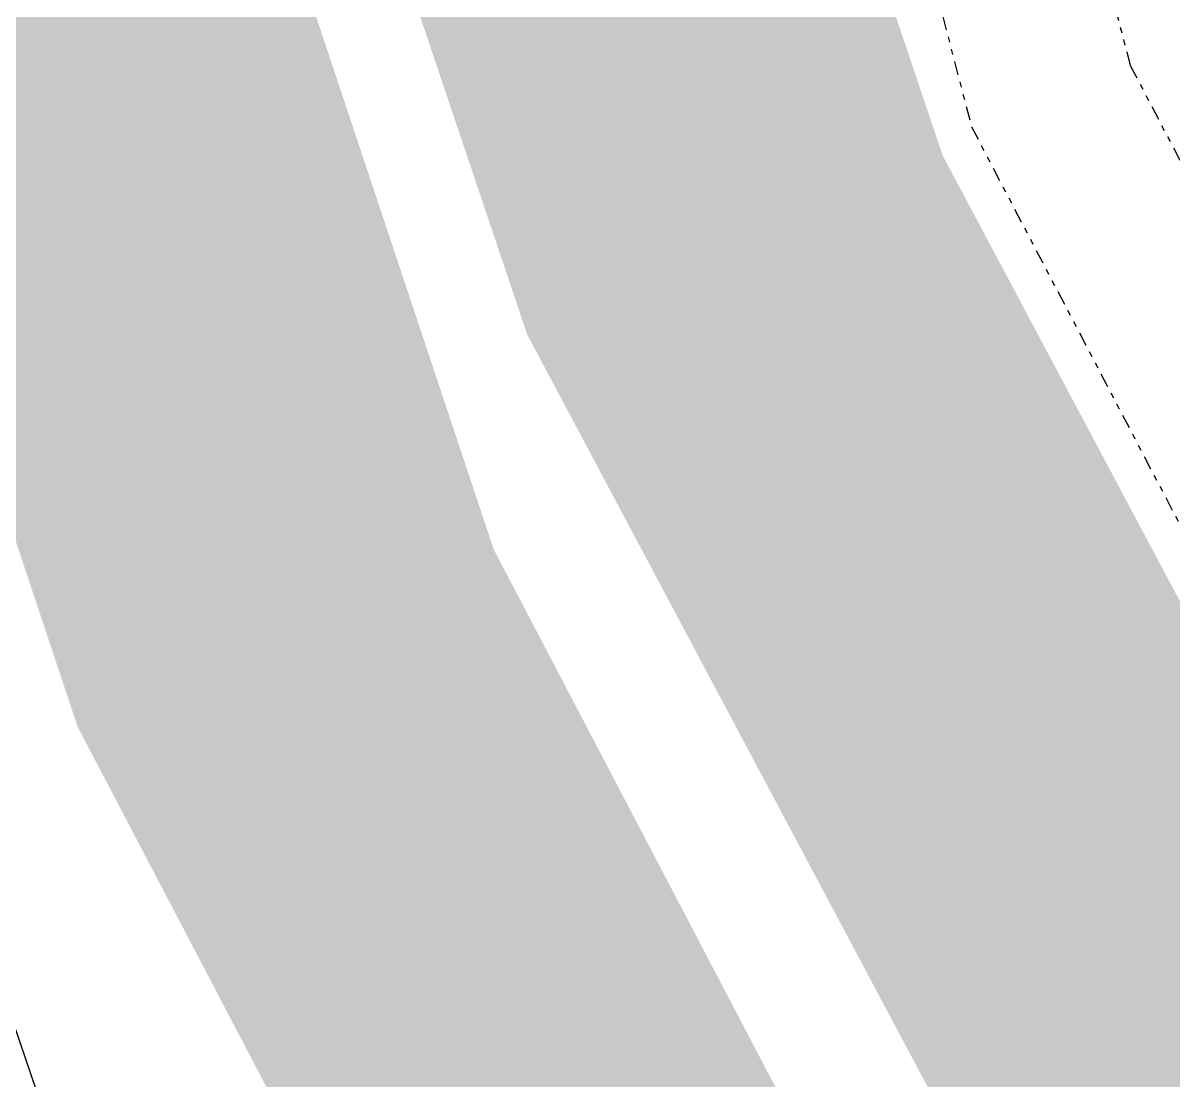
# Model space of a CAD drawing. Header units: feet. Extents: x 2175025 to 2179063, y 467811 to 470338.
# Drawn here: x 2176507.31 to 2176527.72, y 469492.83 to 469511.6 of the extents above; entities that cross this region are included whole.
import ezdxf

# ---------------------------------------------------------------- set-up
doc = ezdxf.new("R2010")
doc.units = ezdxf.units.FT
doc.header["$LTSCALE"] = 0.5
doc.header["$MEASUREMENT"] = 0
doc.linetypes.add('DIVIDE', pattern=[1.25, 0.5, -0.25, 0, -0.25, 0, -0.25])
doc.linetypes.add('HIDDEN', pattern=[0.375, 0.25, -0.125])
for name, color, linetype in [('LIMITS OF DISTURBANCE', 1, 'HIDDEN'), ('PC', 35, 'DIVIDE'), ('SILT FENCE', 200, 'CONTINUOUS'), ('wetlands_formatted', 70, 'CONTINUOUS')]:
    doc.layers.add(name, color=color, linetype=linetype)

msp = doc.modelspace()

# ---------------------------------------------------------------- hatches: boundary and pattern name
at = {"layer": 'wetlands_formatted', "ltscale": 200}
h = msp.add_hatch(dxfattribs=at)
h.set_pattern_fill('ANSI31', color=5, scale=80, style=0)
h.paths.add_polyline_path([(2176609.029, 469306.875), (2176564.475, 469314.621), (2176518.952, 469376.588), (2176465.681, 469463.729), (2176408.536, 469542.156), (2176331.05, 469663.185), (2176267.125, 469763.881), (2176265.188, 469780.34), (2176266.156, 469794.864), (2176273.905, 469802.61), (2176286.496, 469802.61), (2176304.899, 469790.991), (2176316.522, 469794.864), (2176331.05, 469781.309), (2176343.642, 469762.912), (2176346.547, 469750.325), (2176354.296, 469733.865), (2176364.95, 469700.946), (2176370.762, 469684.486), (2176385.29, 469654.47), (2176402.724, 469629.296), (2176424.033, 469607.027), (2176442.435, 469592.504), (2176454.058, 469579.917), (2176464.712, 469565.393), (2176474.398, 469556.679), (2176488.926, 469546.997), (2176500.549, 469513.109), (2176513.141, 469476.316), (2176539.292, 469422.095), (2176552.852, 469383.366), (2176564.475, 469359.16), (2176572.223, 469348.509), (2176581.909, 469348.509), (2176604.186, 469324.304)])

# ---------------------------------------------------------------- linework, layer by layer
at = {"layer": 'LIMITS OF DISTURBANCE', "ltscale": 200, "const_width": 8}
msp.add_lwpolyline([(2176494.471, 469553.172), (2176511.971, 469500.69), (2176596.878, 469338.708), (2176620.57, 469319.955), (2176613.054, 469303.408), (2176629.866, 469256.625), (2176650.766, 469262.984), (2176650.463, 469295.35), (2176659.931, 469302.37), (2176749.2, 469241.253), (2176742.453, 469160.749), (2176801.941, 469156.978), (2176804.348, 469338.405), (2176822.497, 469379.224), (2176799.811, 469431.707), (2176797.219, 469466.695), (2176806.128, 469689.946)], dxfattribs=at)
at = {"layer": 'PC', "color": 25}
for points, elevation in [([(2176439.99, 469687.775), (2176459.515, 469667.381), (2176501.346, 469583.528), (2176518.774, 469542.225), (2176526.957, 469510.85), (2176563.581, 469440.945), (2176592.985, 469389.2), (2176611.169, 469352.857), (2176644.643, 469327.869), (2176668.232, 469307.808)], 443), ([(2176437.396, 469686.146), (2176457.034, 469665.635), (2176498.619, 469582.274), (2176515.926, 469541.258), (2176524.14, 469509.761), (2176560.948, 469439.508), (2176567.417, 469428.123)], 442)]:
    msp.add_lwpolyline(points, dxfattribs=dict(at, elevation=elevation))
at = {"layer": 'SILT FENCE', "ltscale": 100, "const_width": 8}
msp.add_lwpolyline([(2176636.625, 469266.294), (2176631.427, 469294.589), (2176629.116, 469302.095), (2176647.601, 469314.222), (2176606.01, 469345.981), (2176519.942, 469507.665), (2176502.024, 469560.869), (2176458.701, 469622.078), (2176429.819, 469661.344), (2176401.667, 469682.774)], dxfattribs=at)
at = {"layer": 'wetlands_formatted', "color": 5, "ltscale": 200}
msp.add_lwpolyline([(2176488.926, 469546.997), (2176500.549, 469513.109), (2176513.141, 469476.316), (2176539.292, 469422.095), (2176552.852, 469383.366), (2176564.475, 469359.16), (2176572.223, 469348.509), (2176581.909, 469348.509), (2176604.186, 469324.304), (2176609.029, 469306.875), (2176564.475, 469314.621), (2176518.952, 469376.588), (2176465.681, 469463.729), (2176408.536, 469542.156)], dxfattribs=at)

doc.saveas('drawing.dxf')
